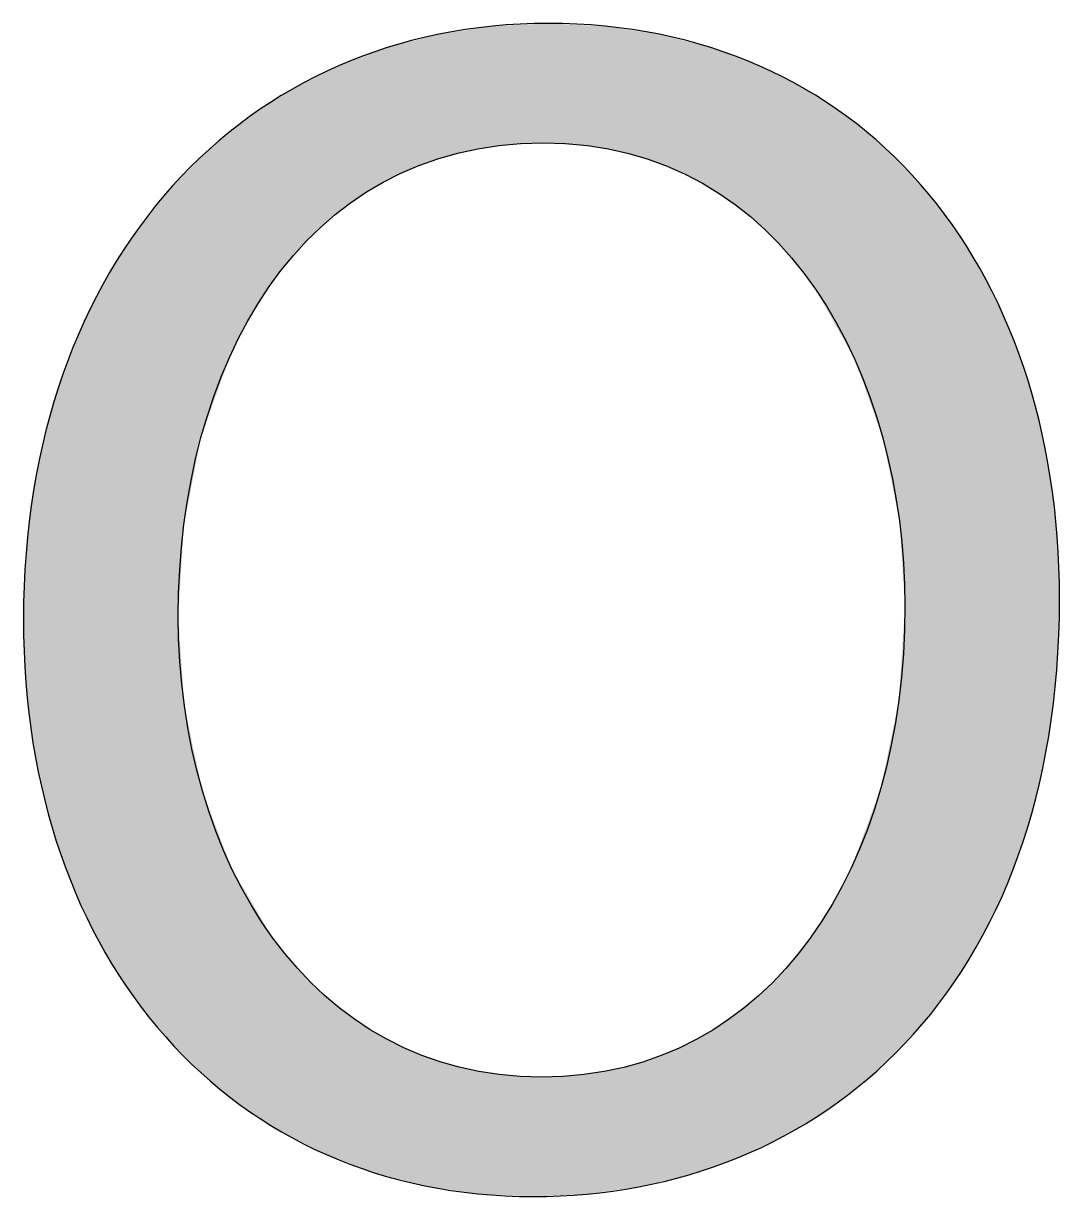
# Model space of a CAD drawing. Extents: x 0 to 360, y -268 to 0.
# Drawn here: x 154.072 to 155.919, y -223.033 to -220.943 of the extents above; entities that cross this region are included whole.
import ezdxf

# ---------------------------------------------------------------- set-up
doc = ezdxf.new("R2010")
doc.units = 0
doc.layers.add('LAYER_1', color=7, linetype='CONTINUOUS')

# ---------------------------------------------------------------- blocks, each defined once
blk = doc.blocks.new('*U459')
at = {"layer": 'LAYER_1', "color": 250}
for points in [[(154.8817, -221.1673), (154.8488, -220.9567), (154.8817, -220.9517)], [(154.9078, -221.1626), (154.8817, -220.9517), (154.9078, -220.9478)], [(154.9193, -221.1605), (154.9078, -220.9478), (154.9193, -220.9472)], [(154.92, -221.1604), (154.9193, -220.9472), (154.92, -220.9472)], [(154.9804, -221.1569), (154.92, -220.9472), (154.9804, -220.9442)], [(154.9955, -221.156), (154.9804, -220.9442), (154.9955, -220.9435)], [(154.9983, -221.1558), (154.9955, -220.9435), (154.9983, -220.9434)], [(155.0072, -221.1564), (154.9983, -220.9434), (155.0072, -220.9429)], [(154.9983, -221.1558), (154.9983, -220.9434), (155.0072, -221.1564)], [(155.0072, -221.1564), (155.0072, -220.9429), (155.0709, -221.1603)], [(155.0709, -221.1603), (155.0709, -220.946), (155.0759, -221.1606)], [(155.0759, -221.1606), (155.0759, -220.9462), (155.0772, -221.1606)], [(155.0772, -221.1606), (155.0772, -220.9463), (155.1089, -221.1667)], [(155.1089, -221.1667), (155.1089, -220.9478), (155.1421, -221.173)], [(155.1421, -221.173), (155.1421, -220.9528), (155.1508, -221.1747)], [(154.7768, -221.1958), (154.7206, -220.9859), (154.7768, -220.9714)], [(154.782, -221.1942), (154.7768, -220.9714), (154.782, -220.97)], [(154.7872, -221.1925), (154.782, -220.97), (154.7872, -220.9687)], [(154.8122, -221.1846), (154.7872, -220.9687), (154.8122, -220.9622)], [(154.8455, -221.174), (154.8122, -220.9622), (154.8455, -220.9572)], [(154.8488, -221.1734), (154.8455, -220.9572), (154.8488, -220.9567)], [(155.1508, -221.1747), (155.1508, -220.9541), (155.1688, -221.1806)], [(155.1688, -221.1806), (155.1688, -220.9568), (155.2057, -221.1927)], [(155.2057, -221.1927), (155.2057, -220.9623), (155.2088, -221.1938)], [(155.2088, -221.1938), (155.2088, -220.9631), (155.2193, -221.1972)], [(155.2193, -221.1972), (155.2193, -220.9658), (155.2585, -221.2162)], [(154.6972, -221.2356), (154.6618, -221.0079), (154.6972, -220.9946)], [(154.7132, -221.2255), (154.6972, -220.9946), (154.7132, -220.9886)], [(154.7196, -221.2225), (154.7132, -220.9886), (154.7196, -220.9862)], [(154.7206, -221.2221), (154.7196, -220.9862), (154.7206, -220.9859)], [(155.2585, -221.2162), (155.2585, -220.9759), (155.2711, -221.2223)], [(155.2711, -221.2223), (155.2711, -220.9792), (155.2825, -221.2277)], [(155.2825, -221.2277), (155.2825, -220.9821), (155.2973, -221.2374)], [(155.2973, -221.2374), (155.2973, -220.9859), (155.3289, -221.258)], [(154.6548, -221.2625), (154.6335, -221.0185), (154.6548, -221.0106)], [(154.6618, -221.258), (154.6548, -221.0106), (154.6618, -221.0079)], [(155.3289, -221.258), (155.3289, -220.9978), (155.3405, -221.2655)], [(155.3405, -221.2655), (155.3405, -221.0022), (155.3446, -221.2689)], [(155.3446, -221.2689), (155.3446, -221.0037), (155.3821, -221.3005)], [(154.6014, -221.3062), (154.5601, -221.0554), (154.6014, -221.0346)], [(154.6086, -221.3003), (154.6014, -221.0346), (154.6086, -221.031)], [(154.612, -221.2975), (154.6086, -221.031), (154.612, -221.0293)], [(154.6335, -221.2799), (154.612, -221.0293), (154.6335, -221.0185)], [(155.3821, -221.3005), (155.3821, -221.0179), (155.3837, -221.3018)], [(155.3837, -221.3018), (155.3837, -221.0184), (155.3934, -221.31)], [(155.3934, -221.31), (155.3934, -221.0234), (155.4266, -221.345)], [(154.5601, -221.349), (154.5532, -221.0589), (154.5601, -221.0554)], [(155.4266, -221.345), (155.4266, -221.0402), (155.4307, -221.3493)], [(155.4307, -221.3493), (155.4307, -221.0423), (155.4412, -221.3604)], [(155.4412, -221.3604), (155.4412, -221.0476), (155.4645, -221.391)], [(154.5318, -221.3837), (154.5164, -221.0823), (154.5318, -221.0724)], [(154.5512, -221.3586), (154.5318, -221.0724), (154.5512, -221.0599)], [(154.5532, -221.3562), (154.5512, -221.0599), (154.5532, -221.0589)], [(155.4645, -221.391), (155.4645, -221.0594), (155.4744, -221.404)], [(155.4744, -221.404), (155.4744, -221.0659), (155.4838, -221.4163)], [(155.4838, -221.4163), (155.4838, -221.0721), (155.5039, -221.4524)], [(154.51, -221.4118), (154.4742, -221.1096), (154.51, -221.0864)], [(154.5164, -221.4036), (154.51, -221.0864), (154.5164, -221.0823)], [(155.5039, -221.4524), (155.5039, -221.0853), (155.5133, -221.4691)], [(155.5133, -221.4691), (155.5133, -221.0914), (155.5394, -221.5159)], [(154.472, -221.4726), (154.4571, -221.1234), (154.472, -221.1114)], [(154.4742, -221.4691), (154.472, -221.1114), (154.4742, -221.1096)], [(155.5394, -221.5159), (155.5394, -221.1085), (155.5473, -221.53)], [(155.5473, -221.53), (155.5473, -221.115), (155.5538, -221.5416)], [(155.5538, -221.5416), (155.5538, -221.1204), (155.5763, -221.6044)], [(154.439, -221.5381), (154.4028, -221.1674), (154.439, -221.138)], [(154.4436, -221.529), (154.439, -221.138), (154.4436, -221.1343)], [(154.4571, -221.5023), (154.4436, -221.1343), (154.4571, -221.1234)], [(155.5763, -221.6044), (155.5763, -221.1389), (155.6001, -221.6712)], [(155.6001, -221.6712), (155.6001, -221.1587), (155.6036, -221.6808)], [(155.6036, -221.6808), (155.6036, -221.1615), (155.6084, -221.7046)], [(154.388, -221.6828), (154.3587, -221.2115), (154.388, -221.1822)], [(154.3883, -221.6808), (154.388, -221.1822), (154.3883, -221.1818)], [(154.3908, -221.6738), (154.3883, -221.1818), (154.3908, -221.1793)], [(154.4028, -221.6402), (154.3908, -221.1793), (154.4028, -221.1674)], [(155.6084, -221.7046), (155.6084, -221.1654), (155.6323, -221.8239)], [(155.6323, -221.8239), (155.6323, -221.19), (155.6333, -221.8288)], [(155.6333, -221.8288), (155.6333, -221.1911), (155.643, -221.9773)], [(155.643, -221.9773), (155.643, -221.201), (155.6432, -221.9806)], [(154.3479, -222.7713), (154.3373, -221.233), (154.3479, -221.2224)], [(154.358, -221.8357), (154.3479, -221.2224), (154.358, -221.2123)], [(154.3587, -221.832), (154.358, -221.2123), (154.3587, -221.2115)], [(154.3373, -222.7605), (154.3249, -221.2483), (154.3373, -221.233)], [(154.3373, -222.7605), (154.3373, -221.233), (154.3479, -222.7713)], [(154.3249, -222.7479), (154.2781, -221.3062), (154.3249, -221.2483)], [(154.3249, -222.7479), (154.3249, -221.2483), (154.3373, -222.7605)], [(154.2781, -222.6892), (154.268, -221.3215), (154.2781, -221.3062)], [(154.2781, -222.6892), (154.2781, -221.3062), (154.3249, -222.7479)], [(154.268, -222.6766), (154.2256, -221.3866), (154.268, -221.3215)], [(154.268, -222.6766), (154.268, -221.3215), (154.2781, -222.6892)], [(154.2256, -222.6106), (154.2178, -221.4015), (154.2256, -221.3866)], [(154.2256, -222.6106), (154.2256, -221.3866), (154.268, -222.6766)], [(154.2178, -222.5986), (154.1802, -221.4739), (154.2178, -221.4015)], [(154.2178, -222.5986), (154.2178, -221.4015), (154.2256, -222.6106)], [(154.1802, -222.525), (154.1745, -221.4879), (154.1802, -221.4739)], [(154.1802, -222.525), (154.1802, -221.4739), (154.2178, -222.5986)], [(154.1745, -222.514), (154.1422, -221.5679), (154.1745, -221.4879)], [(154.1745, -222.514), (154.1745, -221.4879), (154.1802, -222.525)], [(154.1384, -222.4232), (154.112, -221.6683), (154.1384, -221.5806)], [(154.1422, -222.4327), (154.1384, -221.5806), (154.1422, -221.5679)], [(154.1384, -222.4232), (154.1384, -221.5806), (154.1422, -222.4327)], [(154.1422, -222.4327), (154.1422, -221.5679), (154.1745, -222.514)], [(154.1097, -222.3265), (154.09, -221.7747), (154.1097, -221.6791)], [(154.112, -222.3341), (154.1097, -221.6791), (154.112, -221.6683)], [(154.1097, -222.3265), (154.1097, -221.6791), (154.112, -222.3341)], [(154.112, -222.3341), (154.112, -221.6683), (154.1384, -222.4232)], [(154.0889, -222.2244), (154.0765, -221.887), (154.0889, -221.7834)], [(154.09, -222.2295), (154.0889, -221.7834), (154.09, -221.7747)], [(154.0889, -222.2244), (154.0889, -221.7834), (154.09, -222.2295)], [(154.09, -222.2295), (154.09, -221.7747), (154.1097, -222.3265)], [(154.0762, -222.117), (154.0719, -222.0047), (154.0762, -221.8939)], [(154.0765, -222.1193), (154.0762, -221.8939), (154.0765, -221.887)], [(154.0762, -222.117), (154.0762, -221.8939), (154.0765, -222.1193)], [(154.0765, -222.1193), (154.0765, -221.887), (154.0889, -222.2244)], [(154.3479, -222.7713), (154.3479, -221.9985), (154.358, -222.7815)], [(155.643, -222.7604), (155.6333, -222.1331), (155.643, -221.9839)], [(155.6432, -222.7601), (155.643, -221.9839), (155.6432, -221.9806)], [(155.6333, -222.7695), (155.6323, -222.1484), (155.6333, -222.1331)], [(154.358, -222.7815), (154.358, -222.1479), (154.3587, -222.7823)], [(154.3587, -222.7823), (154.3587, -222.1586), (154.388, -222.812)], [(155.6323, -222.7705), (155.6084, -222.2653), (155.6323, -222.1484)], [(155.6084, -222.7932), (155.6036, -222.2886), (155.6084, -222.2653)], [(155.6036, -222.7977), (155.6001, -222.3053), (155.6036, -222.2886)], [(154.388, -222.812), (154.388, -222.2968), (154.3883, -222.8123)], [(154.3883, -222.8123), (154.3883, -222.2986), (154.3908, -222.8143)], [(154.3908, -222.8143), (154.3908, -222.3103), (154.4028, -222.8241)], [(155.6001, -222.801), (155.5763, -222.3697), (155.6001, -222.3053)], [(154.4028, -222.8241), (154.4028, -222.3417), (154.439, -222.8538)], [(155.5763, -222.8236), (155.5538, -222.4303), (155.5763, -222.3697)], [(154.439, -222.8538), (154.439, -222.4374), (154.4436, -222.8576)], [(155.5538, -222.8407), (155.5473, -222.4478), (155.5538, -222.4303)], [(154.4436, -222.8576), (154.4436, -222.4494), (154.4571, -222.8686)], [(155.5473, -222.8457), (155.5394, -222.4628), (155.5473, -222.4478)], [(154.4571, -222.8686), (154.4571, -222.4721), (154.472, -222.8783)], [(155.5394, -222.8517), (155.5133, -222.5125), (155.5394, -222.4628)], [(154.472, -222.8783), (154.472, -222.4973), (154.4742, -222.8798)], [(154.4742, -222.8798), (154.4742, -222.5011), (154.51, -222.9032)], [(155.5133, -222.8715), (155.5039, -222.5269), (155.5133, -222.5125)], [(155.5039, -222.8787), (155.4838, -222.5579), (155.5039, -222.5269)], [(154.51, -222.9032), (154.51, -222.5615), (154.5164, -222.9073)], [(155.4838, -222.8908), (155.4744, -222.5723), (155.4838, -222.5579)], [(154.5164, -222.9073), (154.5164, -222.5722), (154.5318, -222.9174)], [(155.4744, -222.8965), (155.4645, -222.5847), (155.4744, -222.5723)], [(154.5318, -222.9174), (154.5318, -222.5912), (154.5512, -222.9272)], [(155.4645, -222.9025), (155.4412, -222.6136), (155.4645, -222.5847)], [(154.5512, -222.9272), (154.5512, -222.6152), (154.5532, -222.9282)], [(154.5532, -222.9282), (154.5532, -222.6176), (154.5601, -222.9317)], [(155.4412, -222.9166), (155.4307, -222.6267), (155.4412, -222.6136)], [(154.5601, -222.9317), (154.5601, -222.6262), (154.6014, -222.9527)], [(155.4266, -222.9254), (155.3934, -222.664), (155.4266, -222.6308)], [(155.4307, -222.923), (155.4266, -222.6308), (155.4307, -222.6267)], [(154.6014, -222.9527), (154.6014, -222.6674), (154.6086, -222.9563)], [(155.3934, -222.941), (155.3837, -222.6737), (155.3934, -222.664)], [(154.6086, -222.9563), (154.6086, -222.6746), (154.612, -222.958)], [(154.612, -222.958), (154.612, -222.6773), (154.6335, -222.9662)], [(155.3821, -222.9463), (155.3446, -222.7052), (155.3821, -222.6753)], [(155.3837, -222.9455), (155.3821, -222.6753), (155.3837, -222.6737)], [(154.6335, -222.9662), (154.6335, -222.6944), (154.6548, -222.9742)], [(155.3405, -222.9653), (155.3289, -222.7176), (155.3405, -222.7084)], [(155.3446, -222.9639), (155.3405, -222.7084), (155.3446, -222.7052)], [(154.6548, -222.9742), (154.6548, -222.7113), (154.6618, -222.9769)], [(154.6618, -222.9769), (154.6618, -222.7169), (154.6972, -222.9902)], [(155.3289, -222.9693), (155.2973, -222.7371), (155.3289, -222.7176)], [(154.6972, -222.9902), (154.6972, -222.7388), (154.7132, -222.9944)], [(154.7132, -222.9944), (154.7132, -222.7487), (154.7196, -222.9961)], [(155.2825, -222.9855), (155.2711, -222.7532), (155.2825, -222.7462)], [(155.2973, -222.9803), (155.2825, -222.7462), (155.2973, -222.7371)], [(154.7196, -222.9961), (154.7196, -222.7526), (154.7206, -222.9963)], [(154.7206, -222.9963), (154.7206, -222.7531), (154.7768, -223.0109)], [(155.2585, -222.9939), (155.2193, -222.7769), (155.2585, -222.759)], [(155.2711, -222.9895), (155.2585, -222.759), (155.2711, -222.7532)], [(154.7768, -223.0109), (154.7768, -222.7789), (154.782, -223.0123)], [(154.782, -223.0123), (154.782, -222.7813), (154.7872, -223.0136)], [(154.7872, -223.0136), (154.7872, -222.7829), (154.8122, -223.0174)], [(154.8122, -223.0174), (154.8122, -222.7908), (154.8455, -223.0224)], [(155.2057, -223.0066), (155.1688, -222.7942), (155.2057, -222.7827)], [(155.2088, -223.0058), (155.2057, -222.7827), (155.2088, -222.7817)], [(155.2193, -223.0033), (155.2088, -222.7817), (155.2193, -222.7769)], [(154.8455, -223.0224), (154.8455, -222.8013), (154.8488, -223.0229)], [(154.8488, -223.0229), (154.8488, -222.8024), (154.8817, -223.0279)], [(154.8817, -223.0279), (154.8817, -222.8084), (154.9078, -223.0292)], [(154.9078, -223.0292), (154.9078, -222.8131), (154.9193, -223.0297)], [(155.1089, -223.0238), (155.0772, -222.8143), (155.1089, -222.8086)], [(155.1421, -223.0191), (155.1089, -222.8086), (155.1421, -222.8026)], [(155.1508, -223.0179), (155.1421, -222.8026), (155.1508, -222.7998)], [(155.1688, -223.0154), (155.1508, -222.7998), (155.1688, -222.7942)], [(154.9193, -223.0297), (154.9193, -222.8152), (154.92, -223.0298)], [(154.92, -223.0298), (154.92, -222.8154), (154.9804, -223.0327)], [(154.9983, -223.0319), (154.9955, -222.8198), (154.9983, -222.8197)], [(155.0072, -223.0315), (154.9983, -222.8197), (155.0072, -222.8191)], [(155.0709, -223.0286), (155.0072, -222.8191), (155.0709, -222.8154)], [(155.0759, -223.0284), (155.0709, -222.8154), (155.0759, -222.8145)], [(155.0772, -223.0282), (155.0759, -222.8145), (155.0772, -222.8143)]]:
    blk.add_solid(points, dxfattribs=at)
at = {"layer": 'LAYER_1', "color": 250, "extrusion": (0, 0, -1)}
for points in [[(-154.8817, -221.1673), (-154.8817, -220.9517), (-154.9078, -221.1626)], [(-154.9078, -221.1626), (-154.9078, -220.9478), (-154.9193, -221.1605)], [(-154.9193, -221.1605), (-154.9193, -220.9472), (-154.92, -221.1604)], [(-154.92, -221.1604), (-154.92, -220.9472), (-154.9804, -221.1569)], [(-154.9804, -221.1569), (-154.9804, -220.9442), (-154.9955, -221.156)], [(-154.9955, -221.156), (-154.9955, -220.9435), (-154.9983, -221.1558)], [(-155.0709, -221.1603), (-155.0072, -220.9429), (-155.0709, -220.946)], [(-155.0759, -221.1606), (-155.0709, -220.946), (-155.0759, -220.9462)], [(-155.0772, -221.1606), (-155.0759, -220.9462), (-155.0772, -220.9463)], [(-155.1089, -221.1667), (-155.0772, -220.9463), (-155.1089, -220.9478)], [(-155.1421, -221.173), (-155.1089, -220.9478), (-155.1421, -220.9528)], [(-155.1508, -221.1747), (-155.1421, -220.9528), (-155.1508, -220.9541)], [(-154.7768, -221.1958), (-154.7768, -220.9714), (-154.782, -221.1942)], [(-154.782, -221.1942), (-154.782, -220.97), (-154.7872, -221.1925)], [(-154.7872, -221.1925), (-154.7872, -220.9687), (-154.8122, -221.1846)], [(-154.8122, -221.1846), (-154.8122, -220.9622), (-154.8455, -221.174)], [(-154.8455, -221.174), (-154.8455, -220.9572), (-154.8488, -221.1734)], [(-154.8488, -221.1734), (-154.8488, -220.9567), (-154.8817, -221.1673)], [(-155.1688, -221.1806), (-155.1508, -220.9541), (-155.1688, -220.9568)], [(-155.2057, -221.1927), (-155.1688, -220.9568), (-155.2057, -220.9623)], [(-155.2088, -221.1938), (-155.2057, -220.9623), (-155.2088, -220.9631)], [(-155.2193, -221.1972), (-155.2088, -220.9631), (-155.2193, -220.9658)], [(-155.2585, -221.2162), (-155.2193, -220.9658), (-155.2585, -220.9759)], [(-154.6972, -221.2356), (-154.6972, -220.9946), (-154.7132, -221.2255)], [(-154.7132, -221.2255), (-154.7132, -220.9886), (-154.7196, -221.2225)], [(-154.7196, -221.2225), (-154.7196, -220.9862), (-154.7206, -221.2221)], [(-154.7206, -221.2221), (-154.7206, -220.9859), (-154.7768, -221.1958)], [(-155.2711, -221.2223), (-155.2585, -220.9759), (-155.2711, -220.9792)], [(-155.2825, -221.2277), (-155.2711, -220.9792), (-155.2825, -220.9821)], [(-155.2973, -221.2374), (-155.2825, -220.9821), (-155.2973, -220.9859)], [(-155.3289, -221.258), (-155.2973, -220.9859), (-155.3289, -220.9978)], [(-154.6548, -221.2625), (-154.6548, -221.0106), (-154.6618, -221.258)], [(-154.6618, -221.258), (-154.6618, -221.0079), (-154.6972, -221.2356)], [(-155.3405, -221.2655), (-155.3289, -220.9978), (-155.3405, -221.0022)], [(-155.3446, -221.2689), (-155.3405, -221.0022), (-155.3446, -221.0037)], [(-155.3821, -221.3005), (-155.3446, -221.0037), (-155.3821, -221.0179)], [(-154.6014, -221.3062), (-154.6014, -221.0346), (-154.6086, -221.3003)], [(-154.6086, -221.3003), (-154.6086, -221.031), (-154.612, -221.2975)], [(-154.612, -221.2975), (-154.612, -221.0293), (-154.6335, -221.2799)], [(-154.6335, -221.2799), (-154.6335, -221.0185), (-154.6548, -221.2625)], [(-155.3837, -221.3018), (-155.3821, -221.0179), (-155.3837, -221.0184)], [(-155.3934, -221.31), (-155.3837, -221.0184), (-155.3934, -221.0234)], [(-155.4266, -221.345), (-155.3934, -221.0234), (-155.4266, -221.0402)], [(-154.5601, -221.349), (-154.5601, -221.0554), (-154.6014, -221.3062)], [(-155.4307, -221.3493), (-155.4266, -221.0402), (-155.4307, -221.0423)], [(-155.4412, -221.3604), (-155.4307, -221.0423), (-155.4412, -221.0476)], [(-155.4645, -221.391), (-155.4412, -221.0476), (-155.4645, -221.0594)], [(-154.5318, -221.3837), (-154.5318, -221.0724), (-154.5512, -221.3586)], [(-154.5512, -221.3586), (-154.5512, -221.0599), (-154.5532, -221.3562)], [(-154.5532, -221.3562), (-154.5532, -221.0589), (-154.5601, -221.349)], [(-155.4744, -221.404), (-155.4645, -221.0594), (-155.4744, -221.0659)], [(-155.4838, -221.4163), (-155.4744, -221.0659), (-155.4838, -221.0721)], [(-155.5039, -221.4524), (-155.4838, -221.0721), (-155.5039, -221.0853)], [(-154.51, -221.4118), (-154.51, -221.0864), (-154.5164, -221.4036)], [(-154.5164, -221.4036), (-154.5164, -221.0823), (-154.5318, -221.3837)], [(-155.5133, -221.4691), (-155.5039, -221.0853), (-155.5133, -221.0914)], [(-155.5394, -221.5159), (-155.5133, -221.0914), (-155.5394, -221.1085)], [(-154.472, -221.4726), (-154.472, -221.1114), (-154.4742, -221.4691)], [(-154.4742, -221.4691), (-154.4742, -221.1096), (-154.51, -221.4118)], [(-155.5473, -221.53), (-155.5394, -221.1085), (-155.5473, -221.115)], [(-155.5538, -221.5416), (-155.5473, -221.115), (-155.5538, -221.1204)], [(-155.5763, -221.6044), (-155.5538, -221.1204), (-155.5763, -221.1389)], [(-154.439, -221.5381), (-154.439, -221.138), (-154.4436, -221.529)], [(-154.4436, -221.529), (-154.4436, -221.1343), (-154.4571, -221.5023)], [(-154.4571, -221.5023), (-154.4571, -221.1234), (-154.472, -221.4726)], [(-155.6001, -221.6712), (-155.5763, -221.1389), (-155.6001, -221.1587)], [(-155.6036, -221.6808), (-155.6001, -221.1587), (-155.6036, -221.1615)], [(-155.6084, -221.7046), (-155.6036, -221.1615), (-155.6084, -221.1654)], [(-154.388, -221.6828), (-154.388, -221.1822), (-154.3883, -221.6808)], [(-154.3883, -221.6808), (-154.3883, -221.1818), (-154.3908, -221.6738)], [(-154.3908, -221.6738), (-154.3908, -221.1793), (-154.4028, -221.6402)], [(-154.4028, -221.6402), (-154.4028, -221.1674), (-154.439, -221.5381)], [(-155.6323, -221.8239), (-155.6084, -221.1654), (-155.6323, -221.19)], [(-155.6333, -221.8288), (-155.6323, -221.19), (-155.6333, -221.1911)], [(-155.643, -221.9773), (-155.6333, -221.1911), (-155.643, -221.201)], [(-155.6432, -221.9806), (-155.643, -221.201), (-155.6432, -221.2012)], [(-155.6432, -222.7601), (-155.6432, -221.2012), (-155.671, -222.7274)], [(-155.671, -222.7274), (-155.6432, -221.2012), (-155.671, -221.2297)], [(-154.3479, -221.9985), (-154.3479, -221.2224), (-154.358, -221.8357)], [(-154.358, -221.8357), (-154.358, -221.2123), (-154.3587, -221.832)], [(-154.3587, -221.832), (-154.3587, -221.2115), (-154.388, -221.6828)], [(-155.671, -222.7274), (-155.671, -221.2297), (-155.7037, -222.689)], [(-155.7037, -222.689), (-155.671, -221.2297), (-155.7037, -221.2712)], [(-155.7037, -222.689), (-155.7037, -221.2712), (-155.7272, -222.6546)], [(-155.7272, -222.6546), (-155.7037, -221.2712), (-155.7272, -221.3011)], [(-155.7272, -222.6546), (-155.7272, -221.3011), (-155.7579, -222.6096)], [(-155.7579, -222.6096), (-155.7272, -221.3011), (-155.7579, -221.3495)], [(-155.7579, -222.6096), (-155.7579, -221.3495), (-155.7766, -222.5749)], [(-155.7766, -222.5749), (-155.7579, -221.3495), (-155.7766, -221.3792)], [(-155.7766, -222.5749), (-155.7766, -221.3792), (-155.805, -222.5222)], [(-155.805, -222.5222), (-155.7766, -221.3792), (-155.805, -221.4356)], [(-155.805, -222.5222), (-155.805, -221.4356), (-155.8191, -222.4884)], [(-155.8191, -222.4884), (-155.805, -221.4356), (-155.8191, -221.4636)], [(-155.8191, -222.4884), (-155.8191, -221.4636), (-155.8447, -222.4269)], [(-155.8447, -222.4269), (-155.8191, -221.4636), (-155.8447, -221.5292)], [(-155.8447, -222.4269), (-155.8447, -221.5292), (-155.8544, -222.3955)], [(-155.8544, -222.3955), (-155.8447, -221.5292), (-155.8544, -221.5539)], [(-155.8544, -222.3955), (-155.8544, -221.5539), (-155.8764, -222.3238)], [(-155.8764, -222.3238), (-155.8544, -221.5539), (-155.8764, -221.6299)], [(-155.8764, -222.3238), (-155.8764, -221.6299), (-155.8822, -222.2961)], [(-155.8822, -222.2961), (-155.8764, -221.6299), (-155.8822, -221.65)], [(-155.8822, -222.2961), (-155.8822, -221.65), (-155.8996, -222.2129)], [(-155.8996, -222.2129), (-155.8822, -221.65), (-155.8996, -221.7374)], [(-155.8996, -222.2129), (-155.8996, -221.7374), (-155.9024, -222.1901)], [(-155.9024, -222.1901), (-155.8996, -221.7374), (-155.9024, -221.7512)], [(-155.9024, -222.1901), (-155.9024, -221.7512), (-155.9139, -222.0944)], [(-155.9139, -222.0944), (-155.9024, -221.7512), (-155.9139, -221.8511)], [(-155.9139, -222.0944), (-155.9139, -221.8511), (-155.9147, -222.0755)], [(-155.9147, -222.0755), (-155.9139, -221.8511), (-155.9147, -221.8574)], [(-155.9147, -222.0755), (-155.9147, -221.8574), (-155.9188, -221.9682)], [(-154.358, -222.7815), (-154.3479, -221.9985), (-154.358, -222.1479)], [(-155.643, -222.7604), (-155.643, -221.9839), (-155.6432, -222.7601)], [(-155.6333, -222.7695), (-155.6333, -222.1331), (-155.643, -222.7604)], [(-154.3587, -222.7823), (-154.358, -222.1479), (-154.3587, -222.1586)], [(-154.388, -222.812), (-154.3587, -222.1586), (-154.388, -222.2968)], [(-155.6323, -222.7705), (-155.6323, -222.1484), (-155.6333, -222.7695)], [(-155.6084, -222.7932), (-155.6084, -222.2653), (-155.6323, -222.7705)], [(-155.6036, -222.7977), (-155.6036, -222.2886), (-155.6084, -222.7932)], [(-154.3883, -222.8123), (-154.388, -222.2968), (-154.3883, -222.2986)], [(-154.3908, -222.8143), (-154.3883, -222.2986), (-154.3908, -222.3103)], [(-154.4028, -222.8241), (-154.3908, -222.3103), (-154.4028, -222.3417)], [(-155.6001, -222.801), (-155.6001, -222.3053), (-155.6036, -222.7977)], [(-154.439, -222.8538), (-154.4028, -222.3417), (-154.439, -222.4374)], [(-155.5763, -222.8236), (-155.5763, -222.3697), (-155.6001, -222.801)], [(-154.4436, -222.8576), (-154.439, -222.4374), (-154.4436, -222.4494)], [(-155.5538, -222.8407), (-155.5538, -222.4303), (-155.5763, -222.8236)], [(-154.4571, -222.8686), (-154.4436, -222.4494), (-154.4571, -222.4721)], [(-155.5473, -222.8457), (-155.5473, -222.4478), (-155.5538, -222.8407)], [(-154.472, -222.8783), (-154.4571, -222.4721), (-154.472, -222.4973)], [(-155.5394, -222.8517), (-155.5394, -222.4628), (-155.5473, -222.8457)], [(-154.4742, -222.8798), (-154.472, -222.4973), (-154.4742, -222.5011)], [(-154.51, -222.9032), (-154.4742, -222.5011), (-154.51, -222.5615)], [(-155.5133, -222.8715), (-155.5133, -222.5125), (-155.5394, -222.8517)], [(-155.5039, -222.8787), (-155.5039, -222.5269), (-155.5133, -222.8715)], [(-154.5164, -222.9073), (-154.51, -222.5615), (-154.5164, -222.5722)], [(-155.4838, -222.8908), (-155.4838, -222.5579), (-155.5039, -222.8787)], [(-154.5318, -222.9174), (-154.5164, -222.5722), (-154.5318, -222.5912)], [(-155.4744, -222.8965), (-155.4744, -222.5723), (-155.4838, -222.8908)], [(-154.5512, -222.9272), (-154.5318, -222.5912), (-154.5512, -222.6152)], [(-155.4645, -222.9025), (-155.4645, -222.5847), (-155.4744, -222.8965)], [(-154.5532, -222.9282), (-154.5512, -222.6152), (-154.5532, -222.6176)], [(-154.5601, -222.9317), (-154.5532, -222.6176), (-154.5601, -222.6262)], [(-155.4412, -222.9166), (-155.4412, -222.6136), (-155.4645, -222.9025)], [(-154.6014, -222.9527), (-154.5601, -222.6262), (-154.6014, -222.6674)], [(-155.4266, -222.9254), (-155.4266, -222.6308), (-155.4307, -222.923)], [(-155.4307, -222.923), (-155.4307, -222.6267), (-155.4412, -222.9166)], [(-154.6086, -222.9563), (-154.6014, -222.6674), (-154.6086, -222.6746)], [(-155.3934, -222.941), (-155.3934, -222.664), (-155.4266, -222.9254)], [(-154.612, -222.958), (-154.6086, -222.6746), (-154.612, -222.6773)], [(-154.6335, -222.9662), (-154.612, -222.6773), (-154.6335, -222.6944)], [(-155.3821, -222.9463), (-155.3821, -222.6753), (-155.3837, -222.9455)], [(-155.3837, -222.9455), (-155.3837, -222.6737), (-155.3934, -222.941)], [(-154.6548, -222.9742), (-154.6335, -222.6944), (-154.6548, -222.7113)], [(-155.3405, -222.9653), (-155.3405, -222.7084), (-155.3446, -222.9639)], [(-155.3446, -222.9639), (-155.3446, -222.7052), (-155.3821, -222.9463)], [(-154.6618, -222.9769), (-154.6548, -222.7113), (-154.6618, -222.7169)], [(-154.6972, -222.9902), (-154.6618, -222.7169), (-154.6972, -222.7388)], [(-155.3289, -222.9693), (-155.3289, -222.7176), (-155.3405, -222.9653)], [(-154.7132, -222.9944), (-154.6972, -222.7388), (-154.7132, -222.7487)], [(-154.7196, -222.9961), (-154.7132, -222.7487), (-154.7196, -222.7526)], [(-155.2825, -222.9855), (-155.2825, -222.7462), (-155.2973, -222.9803)], [(-155.2973, -222.9803), (-155.2973, -222.7371), (-155.3289, -222.9693)], [(-154.7206, -222.9963), (-154.7196, -222.7526), (-154.7206, -222.7531)], [(-154.7768, -223.0109), (-154.7206, -222.7531), (-154.7768, -222.7789)], [(-155.2585, -222.9939), (-155.2585, -222.759), (-155.2711, -222.9895)], [(-155.2711, -222.9895), (-155.2711, -222.7532), (-155.2825, -222.9855)], [(-154.782, -223.0123), (-154.7768, -222.7789), (-154.782, -222.7813)], [(-154.7872, -223.0136), (-154.782, -222.7813), (-154.7872, -222.7829)], [(-154.8122, -223.0174), (-154.7872, -222.7829), (-154.8122, -222.7908)], [(-154.8455, -223.0224), (-154.8122, -222.7908), (-154.8455, -222.8013)], [(-155.2057, -223.0066), (-155.2057, -222.7827), (-155.2088, -223.0058)], [(-155.2088, -223.0058), (-155.2088, -222.7817), (-155.2193, -223.0033)], [(-155.2193, -223.0033), (-155.2193, -222.7769), (-155.2585, -222.9939)], [(-154.8488, -223.0229), (-154.8455, -222.8013), (-154.8488, -222.8024)], [(-154.8817, -223.0279), (-154.8488, -222.8024), (-154.8817, -222.8084)], [(-154.9078, -223.0292), (-154.8817, -222.8084), (-154.9078, -222.8131)], [(-154.9193, -223.0297), (-154.9078, -222.8131), (-154.9193, -222.8152)], [(-155.1089, -223.0238), (-155.1089, -222.8086), (-155.1421, -223.0191)], [(-155.1421, -223.0191), (-155.1421, -222.8026), (-155.1508, -223.0179)], [(-155.1508, -223.0179), (-155.1508, -222.7998), (-155.1688, -223.0154)], [(-155.1688, -223.0154), (-155.1688, -222.7942), (-155.2057, -223.0066)], [(-154.92, -223.0298), (-154.9193, -222.8152), (-154.92, -222.8154)], [(-154.9804, -223.0327), (-154.92, -222.8154), (-154.9804, -222.8189)], [(-154.9804, -223.0327), (-154.9804, -222.8189), (-154.9955, -223.032)], [(-154.9955, -223.032), (-154.9804, -222.8189), (-154.9955, -222.8198)], [(-154.9955, -223.032), (-154.9955, -222.8198), (-154.9983, -223.0319)], [(-154.9983, -223.0319), (-154.9983, -222.8197), (-155.0072, -223.0315)], [(-155.0072, -223.0315), (-155.0072, -222.8191), (-155.0709, -223.0286)], [(-155.0709, -223.0286), (-155.0709, -222.8154), (-155.0759, -223.0284)], [(-155.0759, -223.0284), (-155.0759, -222.8145), (-155.0772, -223.0282)], [(-155.0772, -223.0282), (-155.0772, -222.8143), (-155.1089, -223.0238)]]:
    blk.add_solid(points, dxfattribs=at)
blk = doc.blocks.new('BLOCK_55')
at = {"layer": 'LAYER_1'}
for points in [[(155.9188, -221.9682), (155.9188, -222.6613), (155.4961, -223.0327), (154.9804, -223.0327), (154.4436, -223.0327), (154.0719, -222.6159), (154.0719, -222.0047), (154.0719, -221.3625), (154.4677, -220.9429), (155.0072, -220.9429), (155.5619, -220.9429), (155.9188, -221.366), (155.9188, -221.9682)], [(154.3479, -221.9985), (154.3479, -222.4333), (154.5814, -222.8198), (154.9955, -222.8198), (155.4089, -222.8198), (155.6432, -222.4395), (155.6432, -221.9806), (155.6432, -221.5755), (155.4331, -221.1558), (154.9983, -221.1558), (154.5635, -221.1558), (154.3479, -221.5575), (154.3479, -221.9985)]]:
    blk.add_open_spline(points, degree=3, knots=[0, 0, 0, 0, 1, 1, 1, 2, 2, 2, 3, 3, 3, 4, 4, 4, 4], dxfattribs=at)
at = {"layer": 'LAYER_1', "color": 250}
blk.add_blockref('*U459', (0, 0), dxfattribs=at)
blk = doc.blocks.new('BLOCK_20')
at = {"layer": 'LAYER_1'}
blk.add_blockref('BLOCK_55', (0, 0), dxfattribs=at)
blk = doc.blocks.new('BLOCK_17')
at = {"layer": 'LAYER_1'}
blk.add_blockref('BLOCK_20', (0, 0), dxfattribs=at)

msp = doc.modelspace()

# ---------------------------------------------------------------- block references
at = {"layer": 'LAYER_1'}
msp.add_blockref('BLOCK_17', (0, 0), dxfattribs=at)

doc.saveas('drawing.dxf')
